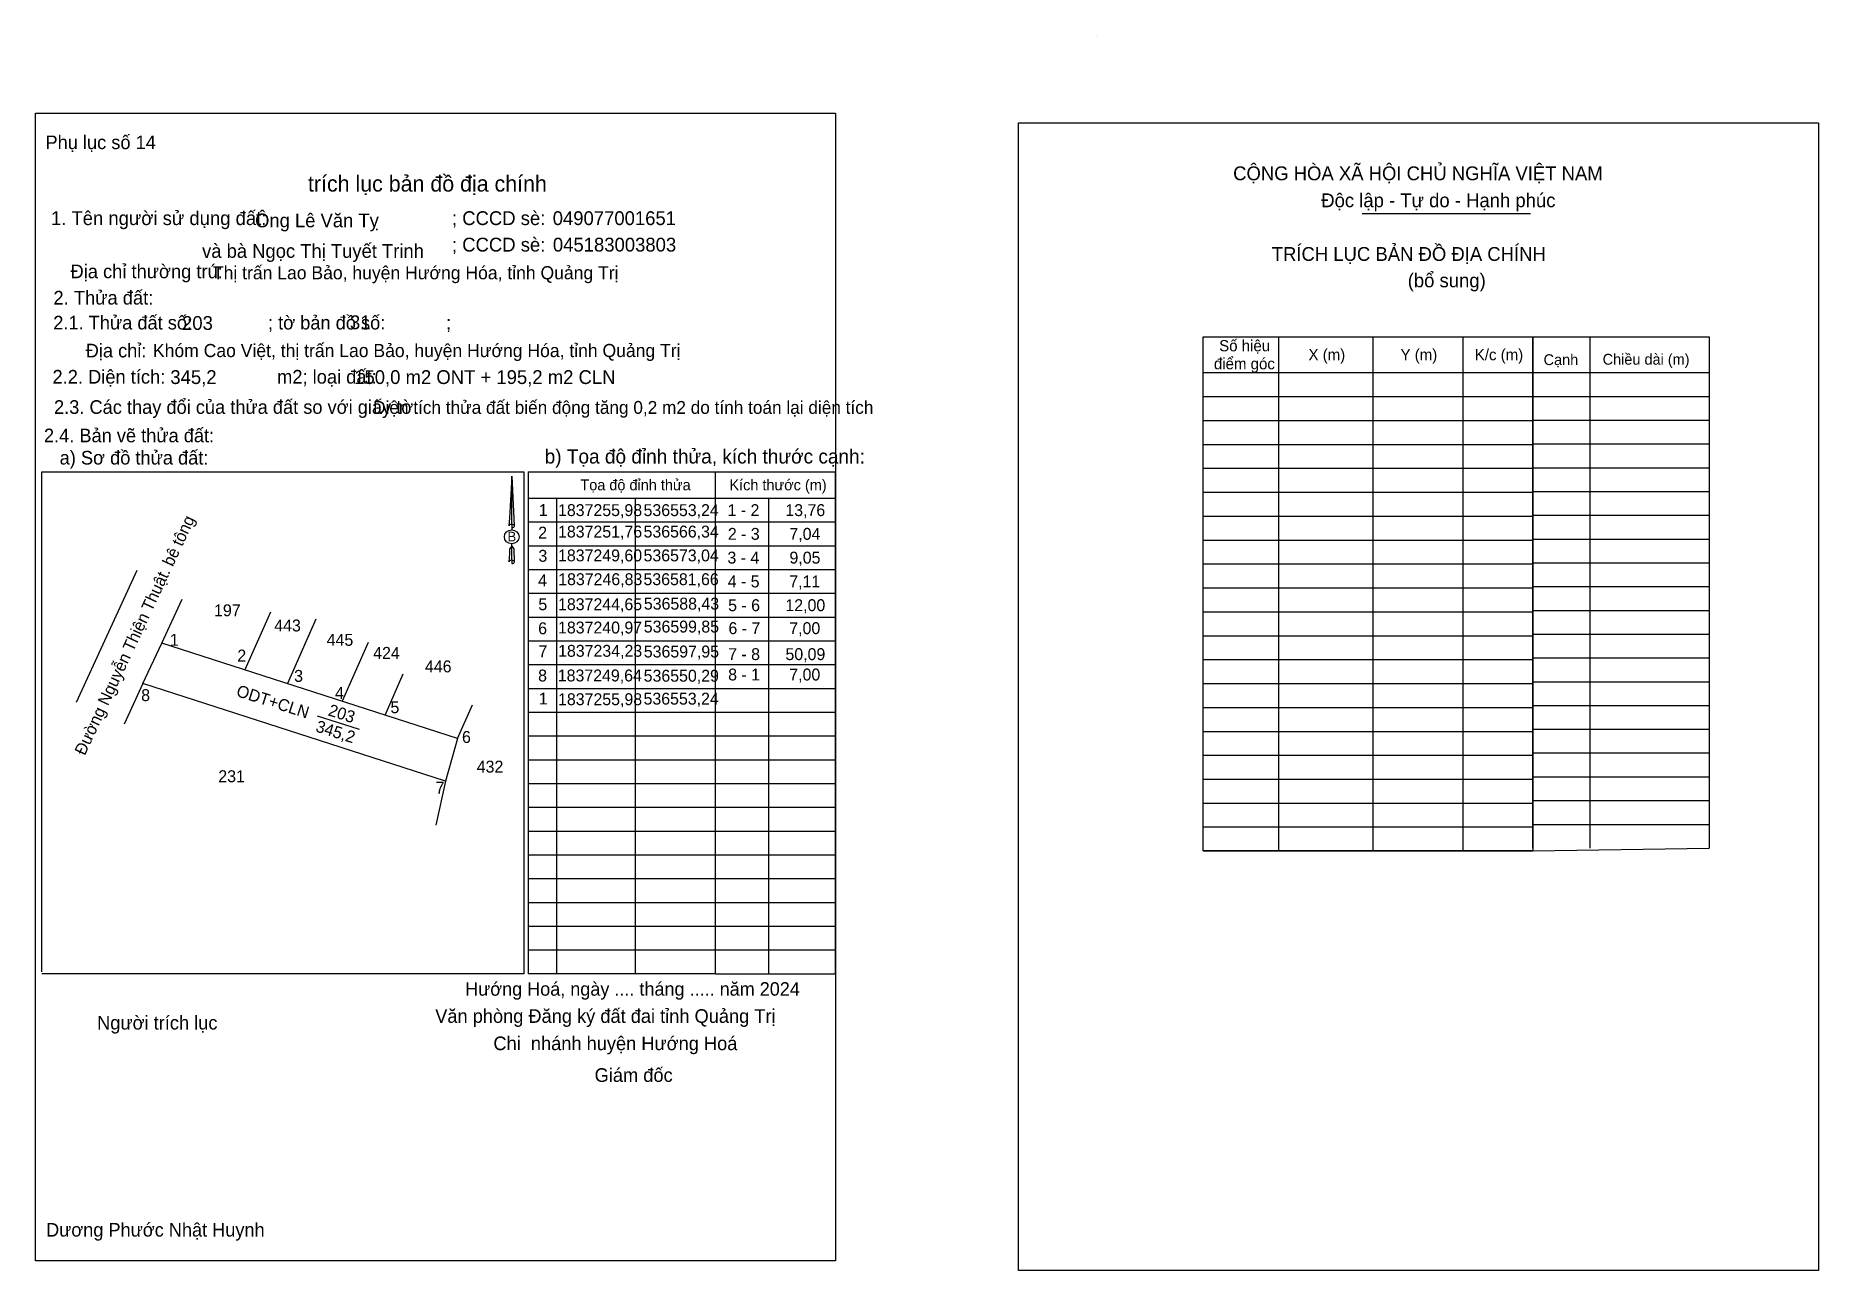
# Model space of a CAD drawing. Extents: x 536533 to 536814, y 1837157 to 1837352.
import ezdxf

# ---------------------------------------------------------------- set-up
doc = ezdxf.new("R2010")
doc.units = 0
for name, color, linetype in [('Level 1', 7, 'Continuous'), ('Level 10', 7, 'Continuous'), ('Level 13', 7, 'Continuous'), ('Level 23', 7, 'Continuous'), ('Level 27', 7, 'Continuous'), ('Level 3', 7, 'Continuous'), ('Level 36', 7, 'Continuous'), ('Level 40', 7, 'Continuous'), ('Level 42', 7, 'Continuous'), ('Level 49', 7, 'Continuous'), ('Level 52', 7, 'Continuous'), ('Level 53', 7, 'Continuous'), ('Level 6', 7, 'Continuous'), ('Level 63', 7, 'Continuous'), ('Level 8', 7, 'Continuous'), ('Level 9', 7, 'Continuous')]:
    doc.layers.add(name, color=color, linetype=linetype)

msp = doc.modelspace()

# ---------------------------------------------------------------- linework, layer by layer
at = {"layer": 'Level 1'}
for p, q in [((536700.57, 1837351.65), (536700.57, 1837351.65)), ((536742.36, 1837323.62), (536768.85, 1837323.62)), ((536778.24, 1837304.24), (536778.24, 1837223.7)), ((536769.26, 1837298.58), (536797.02, 1837298.58)), ((536769.26, 1837294.84), (536797.02, 1837294.84)), ((536769.26, 1837291.09), (536797.02, 1837291.09)), ((536769.26, 1837287.35), (536797.02, 1837287.35)), ((536640.47, 1837203.92), (536640.47, 1837282.98)), ((536640.47, 1837282.98), (536659.34, 1837282.98)), ((536659.34, 1837282.98), (536659.34, 1837203.92)), ((536769.26, 1837283.6), (536797.02, 1837283.6)), ((536769.26, 1837279.86), (536797.02, 1837279.86)), ((536611.08, 1837278.8), (536659.34, 1837278.8)), ((536648.86, 1837278.8), (536648.86, 1837203.92)), ((536610.98, 1837275.06), (536659.34, 1837275.06)), ((536769.26, 1837276.12), (536797.02, 1837276.12)), ((536610.98, 1837271.32), (536659.34, 1837271.32)), ((536769.26, 1837272.37), (536797.02, 1837272.37)), ((536769.26, 1837268.63), (536797.02, 1837268.63)), ((536610.98, 1837267.57), (536659.34, 1837267.57)), ((536610.98, 1837263.83), (536659.34, 1837263.83)), ((536769.26, 1837264.88), (536797.02, 1837264.88)), ((536610.98, 1837260.08), (536659.34, 1837260.08)), ((536769.26, 1837261.14), (536797.02, 1837261.14)), ((536769.26, 1837257.4), (536797.02, 1837257.4)), ((536610.98, 1837256.34), (536659.34, 1837256.34)), ((536610.98, 1837252.6), (536659.34, 1837252.6)), ((536769.26, 1837253.65), (536797.02, 1837253.65)), ((536610.98, 1837248.85), (536659.34, 1837248.85)), ((536769.26, 1837249.91), (536797.02, 1837249.91)), ((536769.26, 1837246.16), (536797.02, 1837246.16)), ((536610.98, 1837245.11), (536659.34, 1837245.11)), ((536610.98, 1837241.36), (536659.34, 1837241.36)), ((536769.26, 1837242.42), (536797.02, 1837242.42)), ((536610.98, 1837237.62), (536659.34, 1837237.62)), ((536769.26, 1837238.68), (536797.02, 1837238.68)), ((536769.26, 1837234.93), (536797.02, 1837234.93)), ((536610.98, 1837233.88), (536659.34, 1837233.88)), ((536610.98, 1837230.13), (536659.34, 1837230.13)), ((536769.26, 1837231.19), (536797.02, 1837231.19)), ((536610.98, 1837226.39), (536659.34, 1837226.39)), ((536769.26, 1837227.44), (536797.02, 1837227.44)), ((536769.26, 1837223.29), (536797.02, 1837223.7)), ((536610.98, 1837222.64), (536659.34, 1837222.64)), ((536610.98, 1837218.9), (536659.34, 1837218.9)), ((536610.98, 1837215.15), (536659.34, 1837215.15)), ((536610.98, 1837211.41), (536659.34, 1837211.41)), ((536610.98, 1837207.67), (536659.34, 1837207.67)), ((536640.47, 1837203.92), (536659.34, 1837203.92))]:
    msp.add_line(p, q, dxfattribs=at)
msp.add_lwpolyline([(536769.26, 1837223.7), (536769.26, 1837304.24), (536797.02, 1837304.24), (536797.02, 1837223.7)], dxfattribs=at)
at = {"layer": 'Level 10'}
for p, q in [((536550.29, 1837249.64), (536553.24, 1837255.98)), ((536599.85, 1837240.97), (536553.24, 1837255.98)), ((536597.95, 1837234.23), (536550.29, 1837249.64)), ((536599.85, 1837240.97), (536602.21, 1837246.29)), ((536599.85, 1837240.97), (536597.95, 1837234.23))]:
    msp.add_line(p, q, dxfattribs=at)
at = {"layer": 'Level 13'}
for points in [[(536533.39, 1837339.42), (536659.41, 1837339.42), (536659.41, 1837158.7), (536533.39, 1837158.7)], [(536688.2, 1837337.93), (536814.22, 1837337.93), (536814.22, 1837157.2), (536688.2, 1837157.2)]]:
    msp.add_lwpolyline(points, close=True, dxfattribs=at)
at = {"layer": 'Level 23'}
for p, q in [((536539.84, 1837246.66), (536549.38, 1837267.47)), ((536553.24, 1837255.98), (536556.47, 1837262.9))]:
    msp.add_line(p, q, dxfattribs=at)
at = {"layer": 'Level 27'}
for p, q in [((536588.43, 1837244.65), (536591.28, 1837251.13)), ((536588.43, 1837244.65), (536591.28, 1837251.13)), ((536550.29, 1837249.64), (536547.31, 1837243.22)), ((536597.95, 1837234.23), (536596.44, 1837227.31)), ((536597.95, 1837234.23), (536596.44, 1837227.31))]:
    msp.add_line(p, q, dxfattribs=at)
at = {"layer": 'Level 3'}
for p, q in [((536700.57, 1837351.65), (536700.57, 1837351.65)), ((536534.36, 1837282.98), (536610.28, 1837282.98)), ((536534.36, 1837204.21), (536534.36, 1837282.98)), ((536610.28, 1837282.98), (536610.28, 1837203.92)), ((536610.98, 1837282.98), (536610.98, 1837203.92)), ((536610.98, 1837282.98), (536640.47, 1837282.98)), ((536615.44, 1837278.8), (536615.44, 1837203.92)), ((536627.83, 1837278.8), (536627.83, 1837203.92)), ((536610.28, 1837203.92), (536534.36, 1837203.92)), ((536640.47, 1837203.92), (536610.98, 1837203.92))]:
    msp.add_line(p, q, dxfattribs=at)
at = {"layer": 'Level 40'}
for p, q in [((536608.39, 1837282.26), (536608.03, 1837275.66)), ((536608.39, 1837282.26), (536608.79, 1837274.44)), ((536608.39, 1837282.26), (536608.79, 1837274.44)), ((536608.39, 1837274.7), (536608.39, 1837282.26)), ((536608.39, 1837282.26), (536608.79, 1837274.44)), ((536608.03, 1837275.66), (536607.95, 1837274.44)), ((536608.39, 1837274.7), (536608.39, 1837274.41)), ((536608.39, 1837274.41), (536608.39, 1837274.19)), ((536608.39, 1837274.19), (536608.39, 1837273.89)), ((536608.39, 1837274.19), (536608.39, 1837273.89)), ((536608.39, 1837274.19), (536608.39, 1837273.89)), ((536608.79, 1837274.44), (536608.79, 1837274.44)), ((536608.06, 1837270.81), (536608.03, 1837270.02)), ((536608.39, 1837271.26), (536608.06, 1837270.81)), ((536608.39, 1837271.26), (536608.39, 1837271.61)), ((536608.39, 1837271.26), (536608.39, 1837271.61)), ((536608.39, 1837271.26), (536608.39, 1837271.61)), ((536608.39, 1837271.26), (536608.7, 1837270.81)), ((536608.39, 1837271.26), (536608.7, 1837270.81)), ((536608.39, 1837271.26), (536608.7, 1837270.81)), ((536608.39, 1837269.05), (536608.39, 1837271.26)), ((536608.7, 1837270.81), (536608.79, 1837268.79)), ((536608.7, 1837270.81), (536608.79, 1837268.79)), ((536608.7, 1837270.81), (536608.79, 1837268.79)), ((536608.03, 1837270.02), (536607.95, 1837268.79)), ((536608.39, 1837269.05), (536608.39, 1837268.74)), ((536608.39, 1837268.74), (536608.39, 1837268.52)), ((536608.79, 1837268.79), (536608.79, 1837268.79))]:
    msp.add_line(p, q, dxfattribs=at)
msp.add_ellipse((536608.39, 1837272.72), major_axis=(1.16, 0), ratio=0.952727, dxfattribs=at)
for centre, start_param, end_param in [((536608.39, 1837274.43), 1.570796, 3.074452), ((536608.39, 1837274.43), 0.067141, 1.570796), ((536608.39, 1837274.43), 4.712389, 6.283185), ((536608.39, 1837268.77), 2.491069, 3.074278), ((536608.39, 1837268.77), 1.570796, 2.491069), ((536608.39, 1837268.77), 0.067141, 1.570796), ((536608.39, 1837268.77), 4.712389, 6.283185)]:
    msp.add_ellipse(centre, major_axis=(0.427, 0), ratio=0.614131, start_param=start_param, end_param=end_param, dxfattribs=at)
at = {"layer": 'Level 53'}
for p, q in [((536533.39, 1837339.43), (536533.39, 1837339.43)), ((536659.41, 1837158.7), (536659.41, 1837158.7))]:
    msp.add_line(p, q, dxfattribs=at)
at = {"layer": 'Level 63'}
for p, q in [((536729.18, 1837304.24), (536729.18, 1837223.29)), ((536744.05, 1837304.24), (536744.05, 1837223.29)), ((536758.21, 1837304.24), (536758.21, 1837223.29)), ((536717.29, 1837298.58), (536769.26, 1837298.58)), ((536717.29, 1837294.81), (536769.26, 1837294.81)), ((536717.29, 1837291.05), (536769.26, 1837291.05)), ((536717.29, 1837287.28), (536769.26, 1837287.28)), ((536717.29, 1837283.51), (536769.26, 1837283.51)), ((536717.29, 1837279.75), (536769.26, 1837279.75)), ((536717.29, 1837275.98), (536769.26, 1837275.98)), ((536717.29, 1837272.21), (536769.26, 1837272.21)), ((536717.29, 1837268.45), (536769.26, 1837268.45)), ((536717.29, 1837264.68), (536769.26, 1837264.68)), ((536717.29, 1837260.92), (536769.26, 1837260.92)), ((536717.29, 1837257.15), (536769.26, 1837257.15)), ((536717.29, 1837253.38), (536769.26, 1837253.38)), ((536717.29, 1837249.62), (536769.26, 1837249.62)), ((536717.29, 1837245.85), (536769.26, 1837245.85)), ((536717.29, 1837242.08), (536769.26, 1837242.08)), ((536717.29, 1837238.32), (536769.26, 1837238.32)), ((536717.29, 1837234.55), (536769.26, 1837234.55)), ((536717.29, 1837230.78), (536769.26, 1837230.78)), ((536717.29, 1837227.04), (536769.26, 1837227.04)), ((536717.29, 1837223.29), (536769.26, 1837223.29))]:
    msp.add_line(p, q, dxfattribs=at)
msp.add_lwpolyline([(536717.29, 1837304.24), (536769.26, 1837304.24), (536769.26, 1837223.29), (536717.29, 1837223.29)], close=True, dxfattribs=at)
at = {"layer": 'Level 8'}
for p, q in [((536570.38, 1837260.87), (536566.34, 1837251.76)), ((536577.54, 1837259.74), (536573.04, 1837249.6)), ((536577.13, 1837258.83), (536573.04, 1837249.6)), ((536585.76, 1837256.07), (536581.66, 1837246.83))]:
    msp.add_line(p, q, dxfattribs=at)
at = {"layer": 'Level 9'}
msp.add_line((536577.73, 1837244.55), (536584.33, 1837242.44), dxfattribs=at)

# ---------------------------------------------------------------- texts
at = {"layer": 'Level 1'}
for s, height, p in [('Phụ lục số 14', 2.1467, (536534.93, 1837333.78)), ('CỘNG HÒA XÃ HỘI CHỦ NGHĨA VIỆT NAM', 2.1766, (536722.03, 1837328.88)), ('Độc lập - Tự do - Hạnh phúc', 2.1766, (536735.91, 1837324.63)), ('1. Tên người sử dụng đất:', 2.176, (536535.79, 1837321.82)), ('Ông Lê Văn Tỵ', 2.1665, (536567.96, 1837321.47)), ('; CCCD sè:', 2.176, (536598.97, 1837321.82)), ('049077001651', 2.176, (536614.84, 1837321.82)), ('và bà Ngọc Thị Tuyết Trinh', 2.1665, (536559.61, 1837316.66)), ('; CCCD sè:', 2.176, (536598.97, 1837317.65)), ('045183003803', 2.176, (536614.87, 1837317.65)), ('TRÍCH LỤC BẢN ĐỒ ĐỊA CHÍNH', 2.1766, (536728.11, 1837316.18)), ('Địa chỉ thường trú:', 2.1542, (536538.88, 1837313.45)), ('(bổ sung)', 2.177, (536749.53, 1837312.02)), ('2. Thửa đất:', 2.1588, (536536.19, 1837309.3)), ('2.1. Thửa đất số:               ; tờ bản đồ số:            ;', 2.1467, (536536.16, 1837305.38)), ('Địa chỉ:', 2.147, (536541.27, 1837300.98)), ('Cạnh', 1.705, (536770.94, 1837299.77)), ('Chiều dài (m)', 1.705, (536780.24, 1837299.83)), ('2.2. Diện tích:                      m2; loại đất:                                   ', 2.1542, (536536.04, 1837296.85)), ('2.3. Các thay đổi của thửa đất so với giấy tờ:', 2.1467, (536536.28, 1837292.09)), ('2.4. Bản vẽ thửa đất: ', 2.1467, (536534.69, 1837287.61)), ('a) Sơ đồ thửa đất: ', 2.1467, (536537.17, 1837284.11)), ('Tọa độ đỉnh thửa', 1.705, (536619.2, 1837280.05)), ('Kích thước (m)', 1.705, (536642.68, 1837280.05)), ('Hướng Hoá, ngày .... tháng ..... năm 2024', 2.1246, (536601.05, 1837200.46)), ('Văn phòng Đăng ký đất đai tỉnh Quảng Trị', 2.1467, (536596.33, 1837196.18)), ('Người trích lục', 2.1467, (536543.07, 1837195.13)), (' Chi  nhánh huyện Hướng Hoá', 2.1467, (536604.7, 1837191.88)), (' Giám đốc', 2.15, (536620.64, 1837186.88)), ('Dương Phước Nhật Huynh', 2.1378, (536535.03, 1837162.52))]:
    msp.add_text(s, height=height, dxfattribs=at).set_placement(p)
at = {"layer": 'Level 10'}
msp.add_text('b) Tọa độ đỉnh thửa, kích thước cạnh:', height=2.241, dxfattribs=at).set_placement((536613.57, 1837284.27))
at = {"layer": 'Level 13'}
for s, p in [('ODT+CLN', (536564.86, 1837247.68)), ('203', (536579.33, 1837244.64)), ('345,2', (536577.36, 1837242.1))]:
    msp.add_text(s, height=1.88, rotation=342.2571, dxfattribs=at).set_placement(p)
at = {"layer": 'Level 36'}
for s, p in [('197', (536561.49, 1837260.21)), ('443', (536570.97, 1837257.82)), ('445', (536579.23, 1837255.56)), ('424', (536586.56, 1837253.5)), ('446', (536594.71, 1837251.38)), ('432', (536602.87, 1837235.59)), ('231', (536562.16, 1837234.08))]:
    msp.add_text(s, height=1.88, dxfattribs=at).set_placement(p)
at = {"layer": 'Level 40'}
msp.add_text('B', height=1.52, dxfattribs=at).set_placement((536607.73, 1837272))
at = {"layer": 'Level 42'}
msp.add_text(' trích lục bản đồ địa chính', height=2.5185, dxfattribs=at).set_placement((536575.35, 1837327.09))
at = {"layer": 'Level 49'}
msp.add_text('Đường Nguyễn Thiện Thuật. bê tông', height=1.88, rotation=65.0475, dxfattribs=at).set_placement((536541.13, 1837238.17))
at = {"layer": 'Level 52'}
for s, height, p in [('1', 1.88, (536612.65, 1837275.99)), ('1837255,98', 1.875, (536615.68, 1837275.99)), ('536553,24', 1.875, (536629.15, 1837275.99)), ('1 - 2', 1.875, (536642.38, 1837275.99)), ('13,76', 1.875, (536651.49, 1837275.99)), ('2', 1.88, (536612.55, 1837272.44)), ('1837251,76', 1.875, (536615.68, 1837272.61)), ('536566,34', 1.875, (536629.15, 1837272.61)), ('2 - 3', 1.875, (536642.43, 1837272.25)), ('7,04', 1.875, (536652.13, 1837272.25)), ('3', 1.88, (536612.59, 1837268.79)), ('1837249,60', 1.875, (536615.68, 1837268.86)), ('536573,04', 1.875, (536629.15, 1837268.86)), ('3 - 4', 1.875, (536642.37, 1837268.51)), ('9,05', 1.875, (536652.14, 1837268.51)), ('4', 1.88, (536612.54, 1837264.94)), ('1837246,83', 1.875, (536615.71, 1837265.11)), ('536581,66', 1.875, (536629.14, 1837265.11)), ('4 - 5', 1.875, (536642.41, 1837264.76)), ('7,11', 1.875, (536652.11, 1837264.76)), ('5', 1.88, (536612.58, 1837261.17)), ('1837244,65', 1.875, (536615.68, 1837261.17)), ('536588,43', 1.875, (536629.2, 1837261.26)), ('5 - 6', 1.875, (536642.48, 1837261.02)), ('12,00', 1.875, (536651.5, 1837261.02)), ('1837240,97', 1.875, (536615.68, 1837257.5)), ('536599,85', 1.875, (536629.19, 1837257.65)), ('6 - 7', 1.875, (536642.53, 1837257.4)), ('7,00', 1.875, (536652.11, 1837257.4)), ('6', 1.88, (536612.55, 1837257.38)), ('7', 1.88, (536612.6, 1837253.76)), ('1837234,23', 1.875, (536615.69, 1837253.83)), ('536597,95', 1.875, (536629.19, 1837253.72)), ('7 - 8', 1.875, (536642.48, 1837253.31)), ('50,09', 1.875, (536651.51, 1837253.31)), ('8', 1.88, (536612.54, 1837249.94)), ('1837249,64', 1.875, (536615.64, 1837249.95)), ('536550,29', 1.875, (536629.17, 1837249.91)), ('8 - 1', 1.875, (536642.48, 1837250.1)), ('7,00', 1.875, (536652.11, 1837250.1)), ('1', 1.88, (536612.65, 1837246.32)), ('1837255,98', 1.875, (536615.68, 1837246.21)), ('536553,24', 1.875, (536629.15, 1837246.3))]:
    msp.add_text(s, height=height, dxfattribs=at).set_placement(p)
at = {"layer": 'Level 6'}
for s, height, p in [('Thị trấn Lao Bảo, huyện Hướng Hóa, tỉnh Quảng Trị', 2.0672, (536561.31, 1837313.28)), ('203', 2.176, (536556.45, 1837305.31)), ('31', 2.176, (536582.9, 1837305.42)), ('Khóm Cao Việt, thị trấn Lao Bảo, huyện Hướng Hóa, tỉnh Quảng Trị', 2.0672, (536551.87, 1837301.03)), ('345,2', 2.176, (536554.61, 1837296.79)), ('150,0 m2 ONT + 195,2 m2 CLN', 2.176, (536583.57, 1837296.79)), ('Diện tích thửa đất biến động tăng 0,2 m2 do tính toán lại diện tích', 2.0268, (536586.55, 1837292.09)), ('.', 1.76, (536584.94, 1837292.16))]:
    msp.add_text(s, height=height, dxfattribs=at).set_placement(p)
at = {"layer": 'Level 63'}
for s, p in [('Số hiệu', (536719.83, 1837301.94)), ('X (m)', (536733.9, 1837300.53)), ('Y (m)', (536748.4, 1837300.53)), ('K/c (m)', (536760.1, 1837300.53)), ('điểm góc', (536719, 1837299.11))]:
    msp.add_text(s, height=1.77, dxfattribs=at).set_placement(p)
at = {"layer": 'Level 9'}
for s, p in [('1', (536554.53, 1837255.56)), ('2', (536565.16, 1837253.08)), ('3', (536574.11, 1837249.88)), ('8', (536550.01, 1837246.85)), ('4', (536580.54, 1837247.18)), ('5', (536589.28, 1837244.95)), ('6', (536600.55, 1837240.26)), ('7', (536596.39, 1837232.28))]:
    msp.add_text(s, height=1.88, dxfattribs=at).set_placement(p)

doc.saveas('drawing.dxf')
